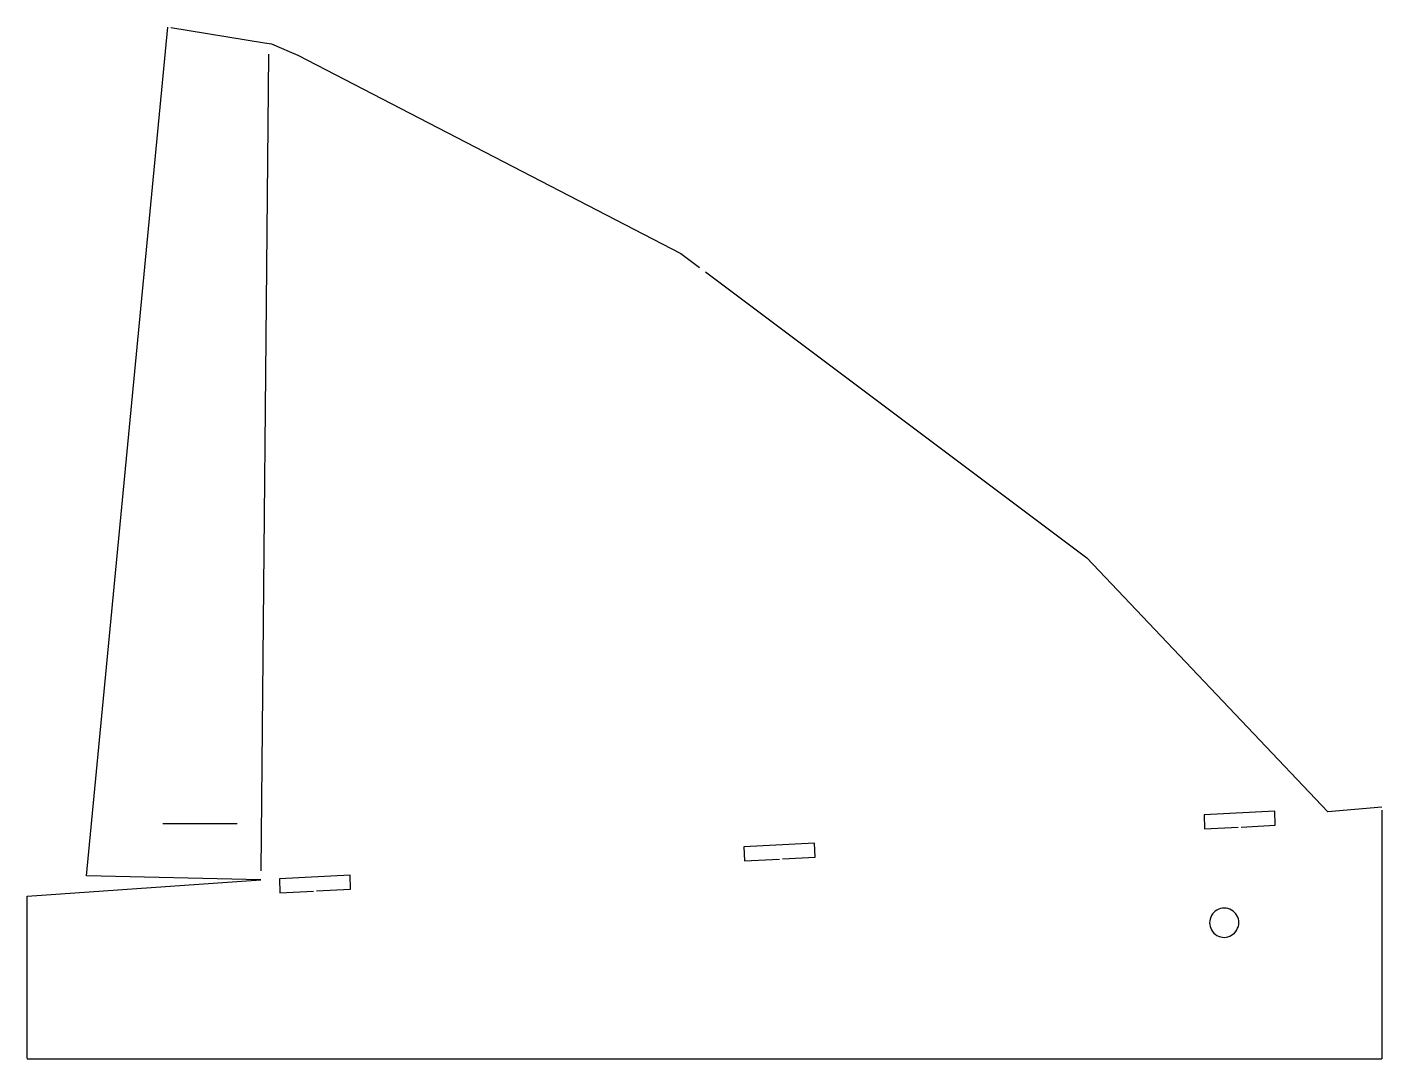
# Model space of a CAD drawing. Extents: x 18 to 482, y 12 to 365.
import ezdxf

# ---------------------------------------------------------------- set-up
doc = ezdxf.new("R2010")
doc.units = 0
doc.layers.add('Layer_1', color=7, linetype='CONTINUOUS')

msp = doc.modelspace()

# ---------------------------------------------------------------- linework, layer by layer
at = {"layer": 'Layer_1', "color": 7}
for p, q in [((38.415642, 74.89073), (66.143272, 365.35915)), ((67.194951, 365.18692), (99.220821, 359.9291)), ((99.220821, 359.9291), (101.653936, 359.68184)), ((101.653936, 359.68184), (105.058956, 358.20087)), ((105.058956, 358.20087), (107.734416, 356.96541)), ((107.734416, 356.96541), (110.652586, 355.73173)), ((110.652586, 355.73173), (241.750086, 287.84037)), ((241.750086, 287.84037), (248.135716, 283.05034)), ((250.137376, 281.54864), (380.629826, 183.65876)), ((380.629826, 183.65876), (463.037006, 96.82427)), ((463.065906, 96.84887), (481.566256, 98.42401)), ((89.918442, 92.71542), (64.518443, 92.71542)), ((444.913422, 96.997429), (420.741442, 95.762707)), ((420.741442, 95.762707), (420.904425, 90.930709)), ((445.076405, 92.165432), (444.913422, 96.997429)), ((463.037006, 96.82427), (463.065906, 96.84887)), ((481.566276, 97.316), (481.542676, 12.201131)), ((420.904425, 90.930709), (432.408861, 91.518437)), ((433.408986, 91.56959), (445.076405, 92.165432)), ((287.465216, 86.027669), (263.293236, 84.792947)), ((263.293236, 84.792947), (263.456572, 79.960949)), ((287.628199, 81.195672), (287.465216, 86.027669)), ((263.456572, 79.960949), (275.460894, 80.574077)), ((276.460666, 80.62523), (287.628199, 81.195672)), ((98.005453, 73.54946), (38.415642, 74.89073)), ((128.563352, 75.116952), (104.391372, 73.882229)), ((128.726335, 70.284602), (128.563352, 75.116952)), ((18.115752, 67.9364), (98.005453, 73.54946)), ((104.391372, 73.882229), (104.554708, 69.049879)), ((104.554708, 69.049879), (116.059144, 69.637607)), ((117.058916, 69.68876), (128.726335, 70.284602)), ((18.115752, 12.295949), (18.115752, 67.9364)), ((18.038743, 12.201131), (481.542676, 12.201131))]:
    msp.add_line(p, q, dxfattribs=at)
at = {"layer": 'Layer_1', "color": 1}
msp.add_line((100.642296, 356.08466), (98.033504, 76.54391), dxfattribs=at)
at = {"layer": 'Layer_1', "color": 3}
msp.add_line((431.149126, 55.28473), (431.149126, 55.28473), dxfattribs=at)
msp.add_open_spline([(431.149126, 55.28473), (430.42873, 54.758641), (429.00933, 53.722086), (426.24991, 53.777673), (423.912993, 55.112879), (422.558564, 57.469163), (422.559654, 60.172015), (423.909624, 62.524582), (426.262097, 63.874602), (428.96484, 63.875693), (431.320997, 62.521222), (432.656187, 60.184283), (432.711731, 57.424766), (431.67521, 56.005217), (431.149126, 55.28473)], degree=3, knots=[0, 0, 0, 0, 2.614223, 5.150813, 7.765036, 10.37935, 12.916123, 15.530437, 18.144661, 20.68125, 23.295474, 25.909717, 28.446412, 31.060858, 31.060858, 31.060858, 31.060858], dxfattribs=at)

doc.saveas('drawing.dxf')
